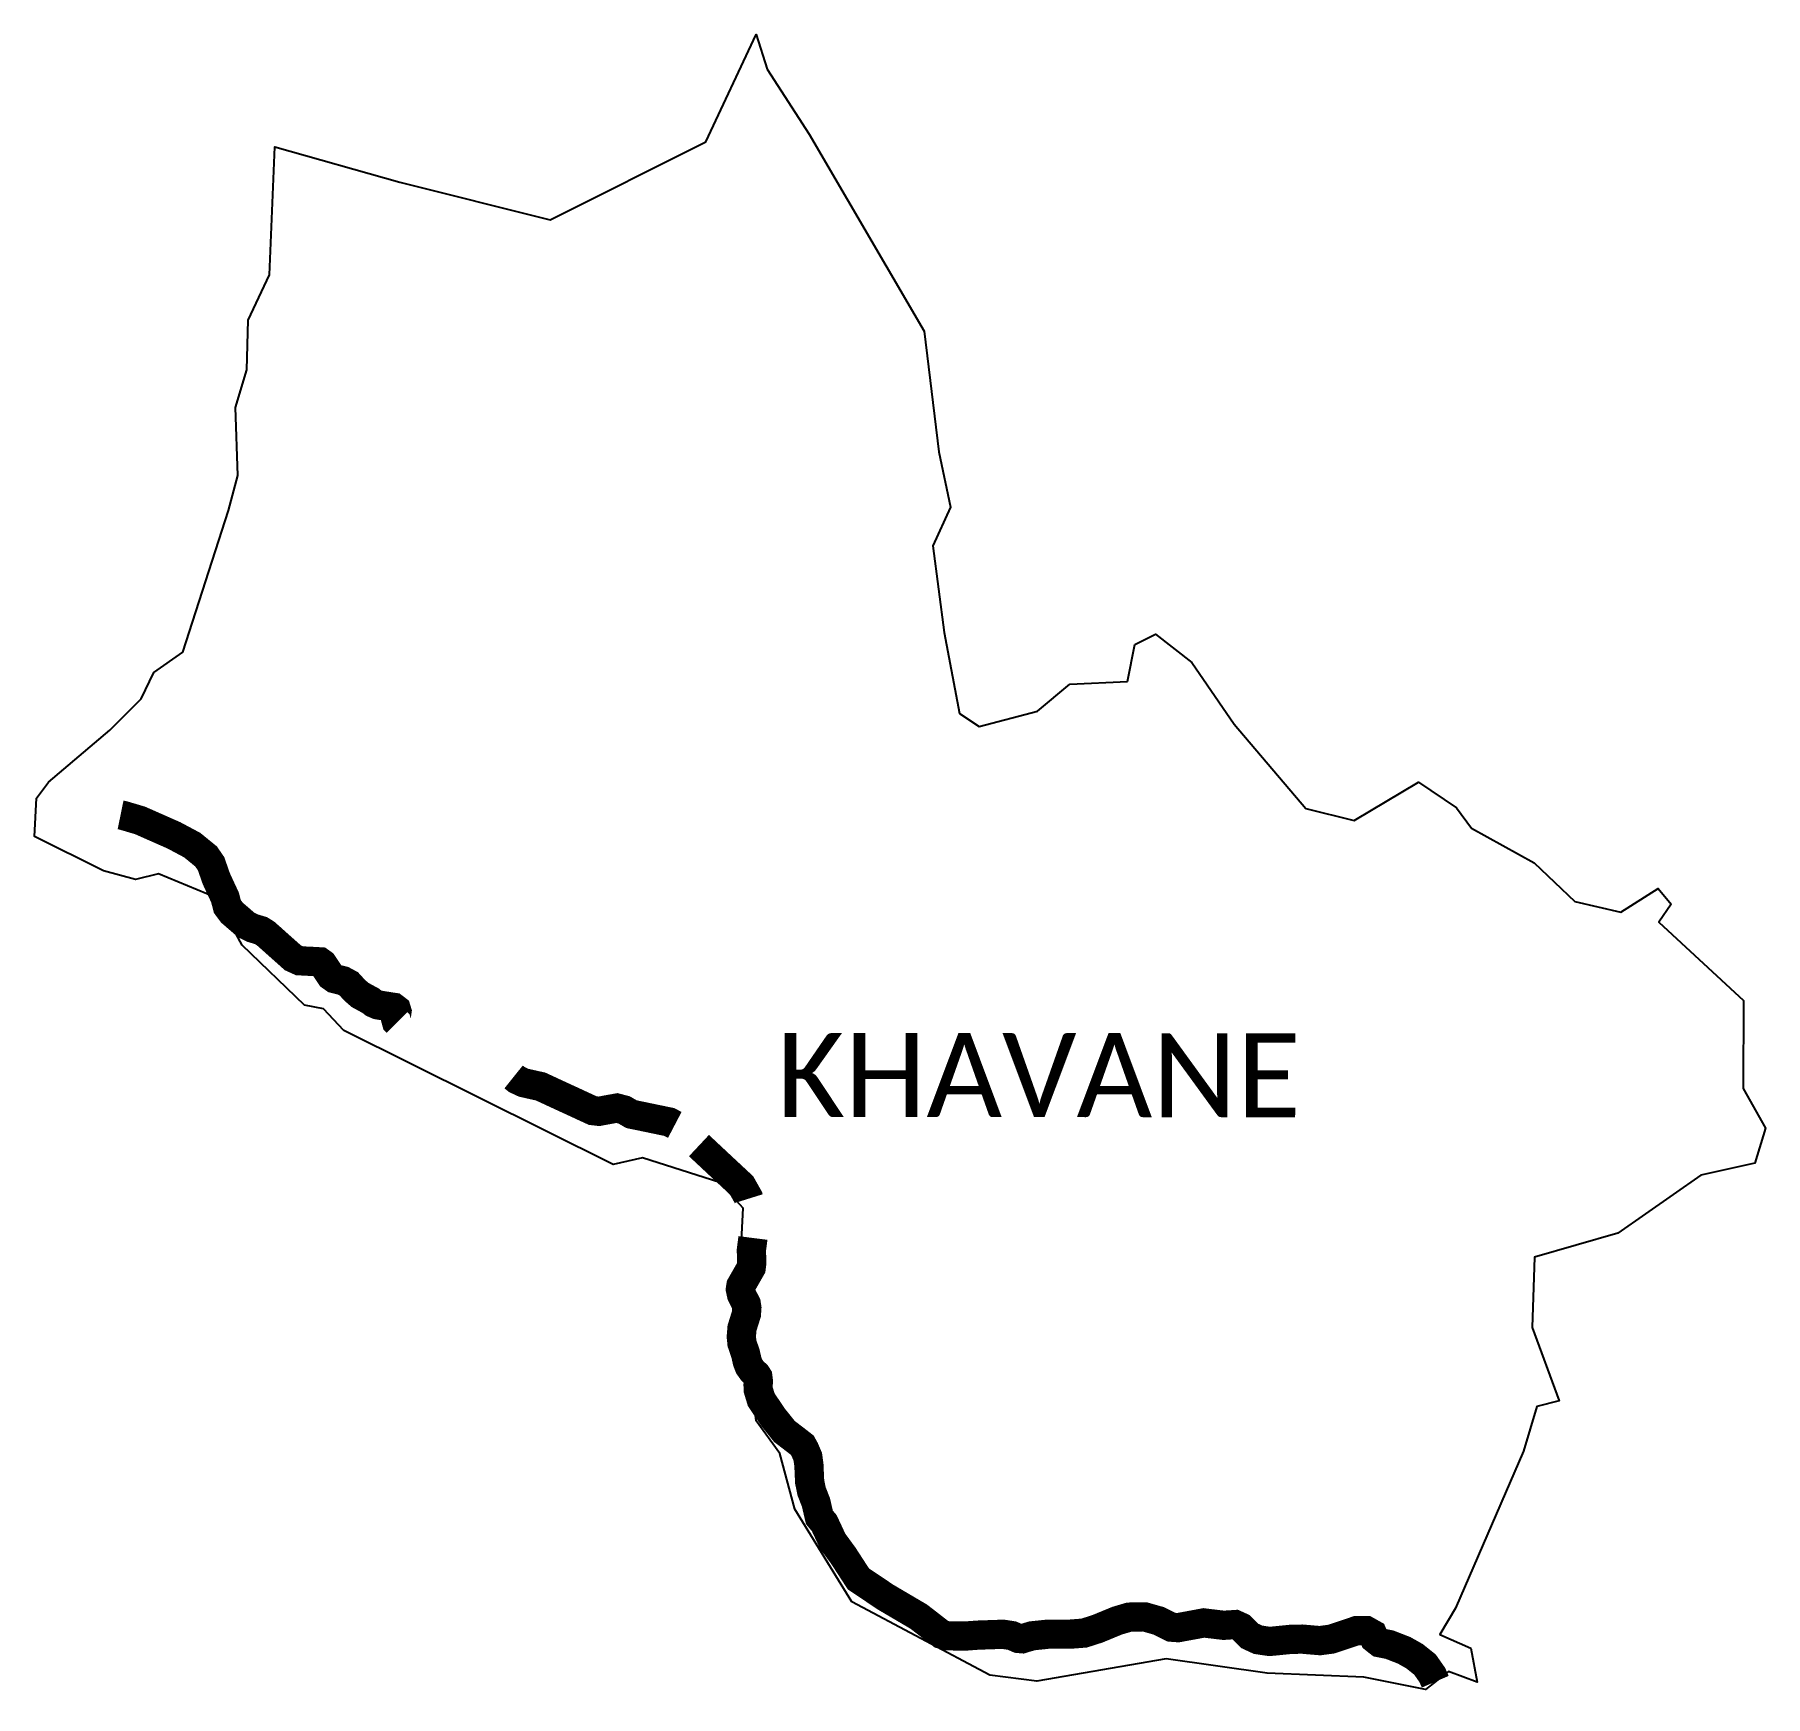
# Model space of a CAD drawing. Header units: metres. Extents: x 345459 to 348418, y 1759646 to 1762488.
import ezdxf

# ---------------------------------------------------------------- set-up
doc = ezdxf.new("R2010")
doc.units = ezdxf.units.M
doc.layers.add('NATURALLY PROTECTED', color=3, linetype='Continuous')
doc.layers.add('VILLAGE NAME', color=250, linetype='Continuous')

msp = doc.modelspace()

# ---------------------------------------------------------------- linework, layer by layer
at = {"color": 3}
for points in [[(347327.6, 1761382.1), (347340.2, 1761445.5), (347375.4, 1761463.1), (347437.5, 1761414.5), (347510.3, 1761309.1), (347632.5, 1761164.8), (347715.3, 1761144.5), (347825.3, 1761209.7), (347890, 1761165.7), (347916, 1761131.2), (348023, 1761071.7), (348092.8, 1761005.6), (348171, 1760987.7), (348235.2, 1761027.7), (348257.6, 1761001.2), (348236.2, 1760970.4), (348381.1, 1760836.6), (348380.3, 1760686.1), (348418.5, 1760618.3), (348400.5, 1760558.2), (348308.3, 1760537.9), (348166.2, 1760438.5), (348023.8, 1760397.6), (348019.5, 1760277.4), (348065.9, 1760151.8), (348027.4, 1760142), (348004.6, 1760066), (347888.7, 1759797), (347861.7, 1759752.1), (347914.9, 1759729), (347925.8, 1759670.7), (347876.3, 1759689.2), (347837, 1759657.9), (347731.8, 1759679.2), (347566.5, 1759685.9), (347393.9, 1759710.3), (347172.7, 1759672.4), (347092.3, 1759682.9), (346856.1, 1759808.1), (346758.5, 1759966.5), (346733, 1760061.9), (346692.9, 1760117.5), (346684, 1760190.8), (346657.2, 1760226.4), (346670.4, 1760481.5), (346630.3, 1760524.9), (346498.1, 1760567.5), (346448, 1760556.1), (345987.3, 1760784.9), (345952.6, 1760822), (345920, 1760828.6), (345813.4, 1760930.9), (345769.9, 1761011.8), (345670.3, 1761053), (345631.1, 1761043.6), (345576.3, 1761058), (345458.7, 1761116.8), (345461.9, 1761182.2), (345482.2, 1761209.7), (345587.4, 1761298.8), (345641.2, 1761352.2), (345662.7, 1761397.2), (345712, 1761432.3), (345790.4, 1761674.2), (345806.4, 1761734.3), (345802.3, 1761850.3), (345821.8, 1761914.9), (345824, 1762000.1), (345860.3, 1762077.4), (345869.5, 1762296.4), (346083.4, 1762236), (346340.6, 1762171.4), (346606.6, 1762304.6), (346692.8, 1762488.2), (346711.3, 1762429.2), (346783.3, 1762318.2), (346980.1, 1761981.3), (347004.8, 1761774.9), (347024.8, 1761680), (346994.6, 1761613.9), (347014.3, 1761465.9), (347040.6, 1761327.1), (347073.8, 1761305), (347173.9, 1761331.3), (347228.8, 1761377.3)], [(347228.8, 1761377.3), (347327.6, 1761382.1)]]:
    msp.add_lwpolyline(points, dxfattribs=at)
at = {"layer": 'NATURALLY PROTECTED', "color": 116, "true_color": 0x136734, "const_width": 50, "flags": 128}
for points in [[(345605.7, 1761153.8), (345610.6, 1761152.8), (345639, 1761144.4), (345697.2, 1761118.7), (345728.1, 1761102.2), (345751.9, 1761082.8), (345760.5, 1761070.3), (345769.4, 1761044.8), (345778.8, 1761024.5), (345784.4, 1761012.4), (345788.3, 1760997.2), (345796.1, 1760986.7), (345813.6, 1760971.6), (345820.8, 1760965.4), (345831.5, 1760960.2), (345845.9, 1760955.9), (345853.7, 1760951), (345863.9, 1760942), (345870.2, 1760936.3), (345886.3, 1760922), (345900.4, 1760909.4), (345911.4, 1760904.4), (345926.2, 1760903.6), (345938.8, 1760903), (345946.9, 1760902.5), (345951.4, 1760899.3), (345957.1, 1760890.6), (345965.3, 1760878.2), (345971.5, 1760873.8), (345986.1, 1760870.2), (345996.1, 1760864.8), (346006.3, 1760853.7), (346015.1, 1760846), (346024.8, 1760840.7), (346033.5, 1760836), (346038.4, 1760832), (346045.4, 1760829), (346058.4, 1760826.9), (346066.6, 1760825.6), (346072.7, 1760824.7), (346077.3, 1760821.2), (346078.4, 1760817.6), (346077.2, 1760809.2), (346076.4, 1760803.9), (346077.6, 1760799.6), (346078.4, 1760798.8)], [(346277.8, 1760705.7), (346283.4, 1760701.2), (346295, 1760695.8), (346316.3, 1760691), (346323.8, 1760689.4), (346358.1, 1760673.5), (346376.4, 1760665.1), (346389.8, 1760658.9), (346401, 1760653.7), (346413.3, 1760648.1), (346423.7, 1760646.9), (346439.5, 1760649.8), (346454.5, 1760652.5), (346467, 1760649.2), (346479.4, 1760642), (346493.1, 1760639.2), (346522.9, 1760633), (346544.1, 1760628.6), (346553.5, 1760623.7)], [(346594.8, 1760588.3), (346627.8, 1760557.4), (346667.7, 1760520.2), (346679.5, 1760499.2), (346680, 1760497.6)], [(346687.1, 1760430.3), (346684.4, 1760409.1), (346685.2, 1760388), (346684.1, 1760379.5), (346678.4, 1760369.5), (346671.9, 1760358.1), (346666.6, 1760348.8), (346665.6, 1760342.6), (346667.6, 1760333.2), (346672.6, 1760323.5), (346675.7, 1760317.5), (346676.7, 1760310.7), (346675.9, 1760300.1), (346672.1, 1760288.1), (346668.4, 1760276.2), (346667.2, 1760261.1), (346668.3, 1760251.6), (346668.4, 1760250), (346671.6, 1760240.7), (346674.4, 1760232.5), (346677.4, 1760219.3), (346680.6, 1760210.8), (346686.3, 1760202.8), (346693.1, 1760196.5), (346695.5, 1760192.8), (346696.5, 1760184.8), (346695.9, 1760179), (346696.2, 1760170.6), (346701.3, 1760153.7), (346721.9, 1760123.2), (346740.9, 1760099.5), (346763.3, 1760082.3), (346771.6, 1760075.8), (346775.4, 1760068.9), (346780.9, 1760056.1), (346782.8, 1760042.4), (346784.1, 1760013.3), (346787.5, 1759996.9), (346795, 1759977.7), (346798.6, 1759961.8), (346800.8, 1759952.4), (346803.8, 1759948.8), (346808.9, 1759942.9), (346815.1, 1759929.8), (346823.4, 1759911.9), (346841.9, 1759886.6), (346867.4, 1759847.3), (346913.9, 1759816.1), (346970.5, 1759782.8), (346986.9, 1759770.2), (347000.6, 1759759.5), (347009.5, 1759752.6), (347018.9, 1759750), (347049.8, 1759749.5), (347071.5, 1759751.1), (347114.8, 1759752.6), (347130.3, 1759750.2), (347140.8, 1759745.5), (347147.7, 1759744.9), (347152.2, 1759746.3), (347164.3, 1759749.9), (347176.9, 1759751.2), (347192.3, 1759752.8), (347207.4, 1759752.8), (347228.6, 1759752.7), (347253.4, 1759754.6), (347276.4, 1759762), (347309.6, 1759775.7), (347330.4, 1759781.9), (347356.8, 1759782.4), (347380.4, 1759775.7), (347402.9, 1759764.7), (347414.2, 1759763.9), (347441.5, 1759768.9), (347458, 1759772), (347474.6, 1759770), (347492.1, 1759767.9), (347511.8, 1759769.2), (347521.3, 1759764.9), (347536.1, 1759750.1), (347550.9, 1759743.2), (347570.8, 1759740.3), (347606, 1759743.8), (347626, 1759744.3), (347656.8, 1759741.7), (347676.1, 1759744.3), (347704, 1759753.6), (347719.2, 1759758.7), (347735.9, 1759758.9), (347746.8, 1759752.8), (347750.2, 1759744.9), (347758.7, 1759738.2), (347775.7, 1759734.8), (347800.9, 1759725), (347818.7, 1759714.9), (347836.4, 1759700.7), (347848.9, 1759682.9), (347853.9, 1759671.4)]]:
    msp.add_lwpolyline(points, dxfattribs=at)

# ---------------------------------------------------------------- texts
at = {"layer": 'VILLAGE NAME', "insert": (346727.8, 1760780.8), "char_height": 143.7, "attachment_point": 1, "rotation": 359.9793}
msp.add_mtext_dynamic_manual_height_columns('{\\fCalibri|b0|i0|c0|p34;KHAVANE}', width=1418, gutter_width=718.5, heights=[0], dxfattribs=at)

doc.saveas('drawing.dxf')
